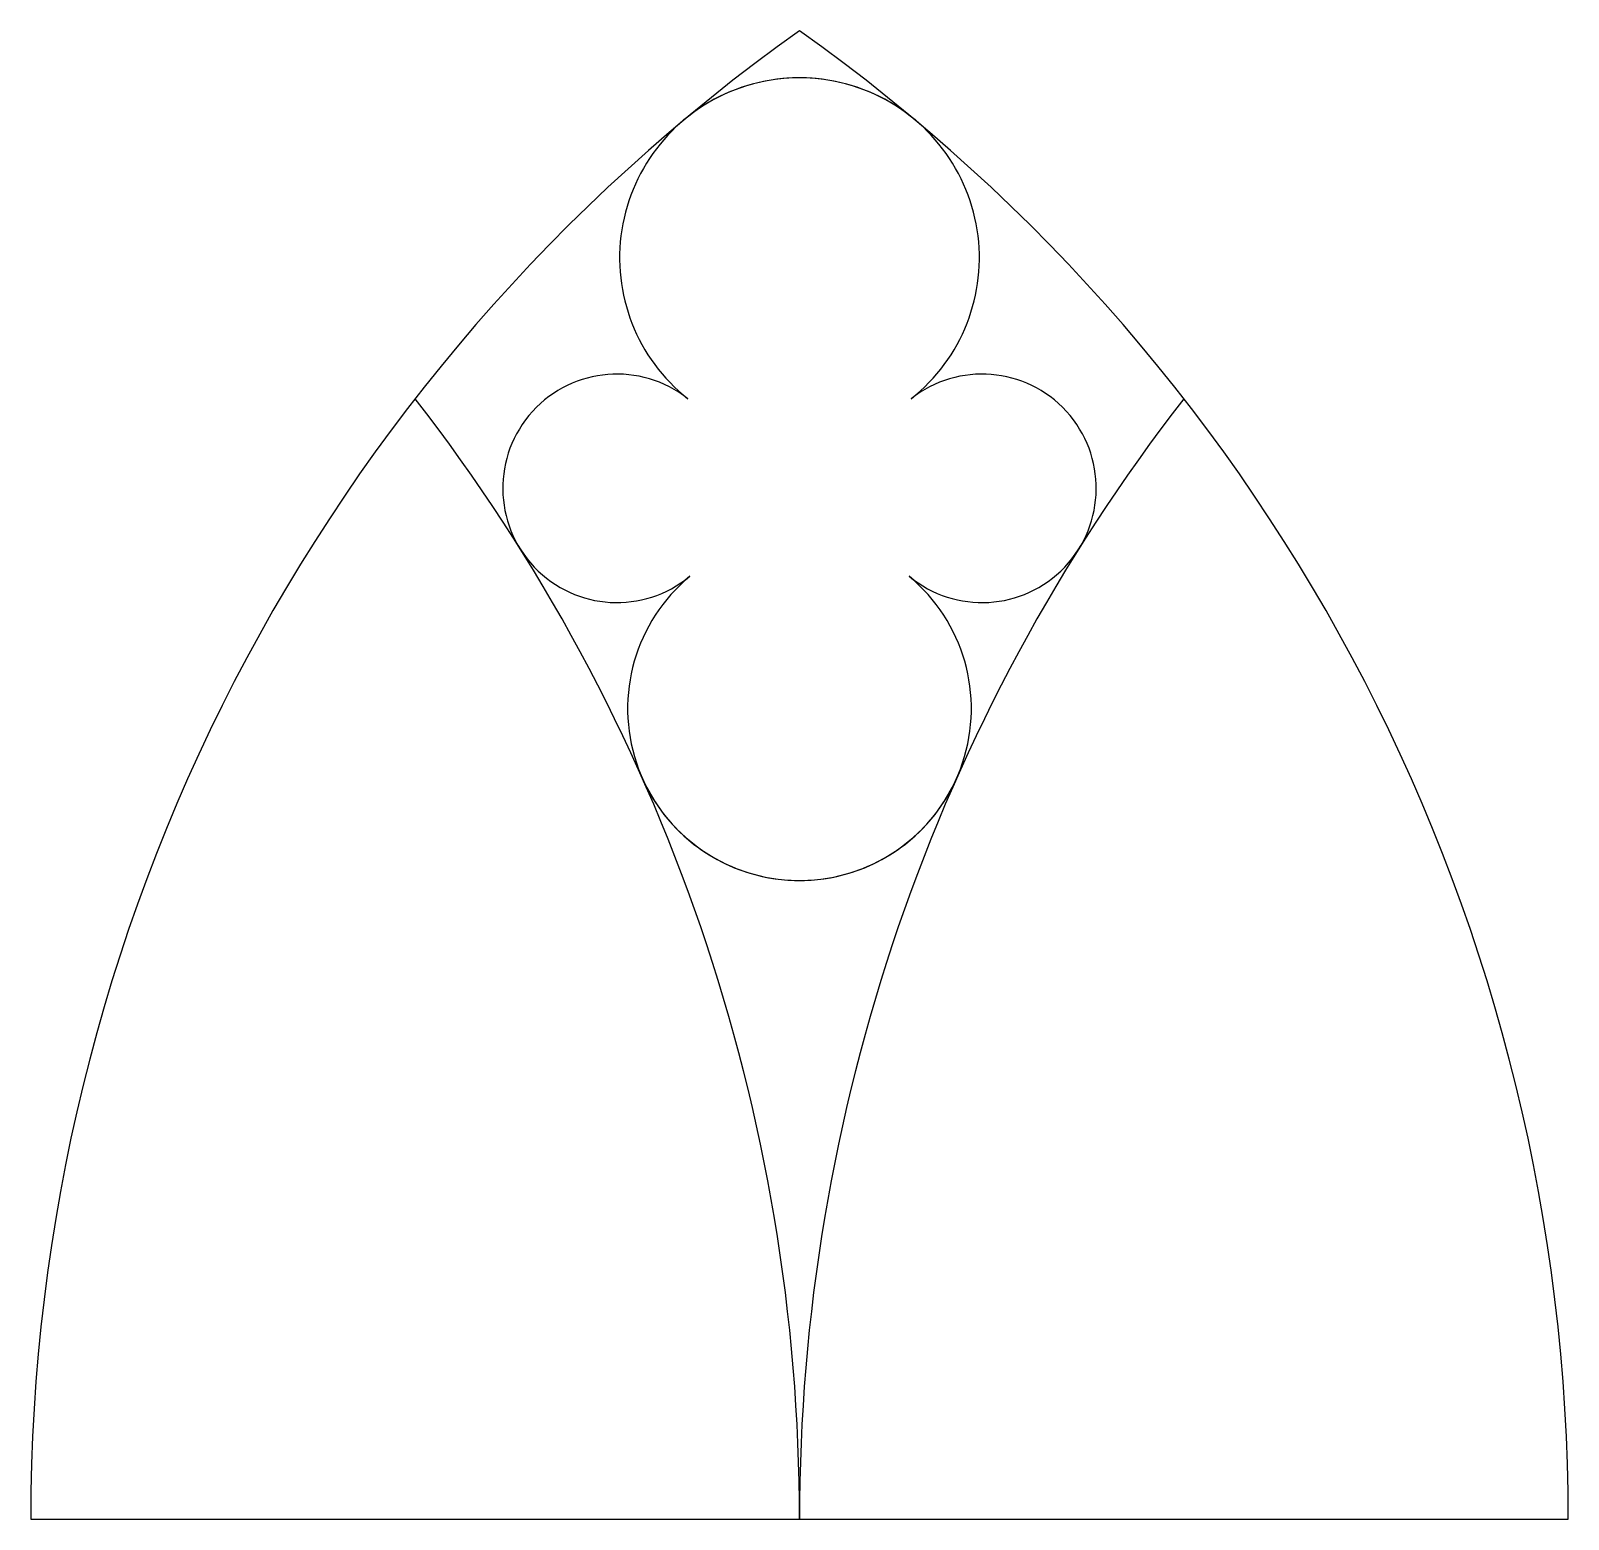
# Model space of a CAD drawing. Extents: x -50 to 50, y 0 to 97.
import ezdxf

# ---------------------------------------------------------------- set-up
doc = ezdxf.new("R2010")
doc.units = 0
doc.layers.add('MODELSKETCH_VISIBLE', color=7, linetype='CONTINUOUS')

msp = doc.modelspace()

# ---------------------------------------------------------------- linework, layer by layer
at = {"layer": 'MODELSKETCH_VISIBLE'}
msp.add_line((-50, 0), (50, 0), dxfattribs=at)
for centre, radius, start, end in [((68.75, 0), 118.75, 125.3765, 180), ((-68.75, 0), 118.75, 0, 54.6235), ((0, 82.06), 11.7, 50.0436, 231.6523), ((0, 82.06), 11.7, 308.3477, 129.9564), ((-11.87, 67.06), 7.43, 51.6523, 309.6199), ((11.87, 67.06), 7.43, 230.3801, 128.3477), ((-118.75, 0), 118.75, 0, 37.8636), ((118.75, 0), 118.75, 142.1364, 180), ((0, 52.73), 11.18, 129.6199, 336.0583), ((0, 52.73), 11.18, 203.9417, 50.3801)]:
    msp.add_arc(centre, radius, start, end, dxfattribs=at)

doc.saveas('drawing.dxf')
